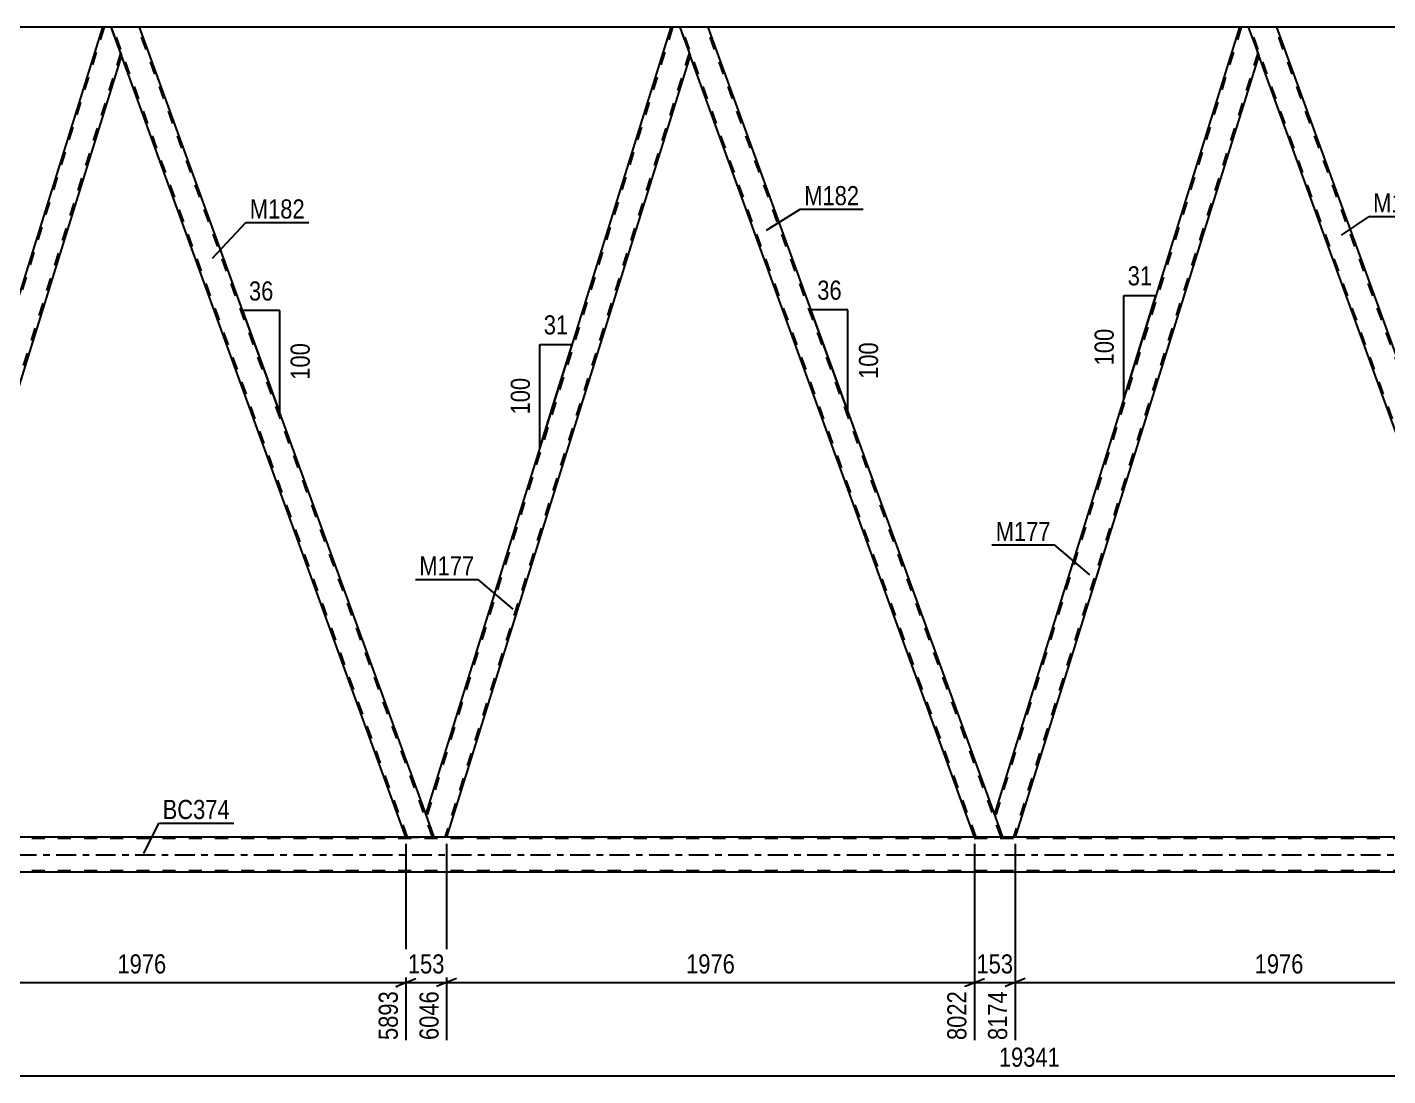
# Model space of a CAD drawing. Header units: millimetres. Extents: x 0 to 841, y 0 to 594.
# Drawn here: x 270.2 to 473.9, y 299.6 to 456.5 of the extents above; entities that cross this region are included whole.
import ezdxf

# ---------------------------------------------------------------- set-up
doc = ezdxf.new("R2010")
doc.units = ezdxf.units.MM
doc.linetypes.add('DXK_LINE_DOT2', pattern=[3.9198, 1.9599, -1.9599])
doc.linetypes.add('DXK_LINE_DOT3', pattern=[5.9187, 2.979, -0.9799, 0.9799, -0.9799])
doc.styles.add('Arial Narrow', font='ARIALN.TTF', dxfattribs={"height": 0.2})

# ---------------------------------------------------------------- blocks, each defined once
blk = doc.blocks.new('Part-814735532-3617 - 3299')
at = {"color": 7, "linetype": 'DXK_LINE_DOT2'}
for p, q in [((281.73, 456.54), (244.91, 338.42)), ((284.21, 452.67), (247.63, 335.32)), ((245.19, 340.14), (244.78, 338.79)), ((246.04, 335.32), (244.78, 338.79)), ((249.38, 340.14), (247.88, 335.32)), ((247.88, 335.32), (246.04, 335.32))]:
    blk.add_line(p, q, dxfattribs=at)
at = {"color": 2, "linetype": 'Continuous'}
for p, q in [((281.48, 456.54), (245.19, 340.14)), ((282.8, 456.54), (281.48, 456.54)), ((284.34, 452.29), (282.8, 456.54)), ((284.34, 452.29), (249.38, 340.14))]:
    blk.add_line(p, q, dxfattribs=at)
blk = doc.blocks.new('Part-814735532-3633 - 3299')
at = {"color": 2, "linetype": 'Continuous'}
for p, q in [((281.48, 456.54), (201.92, 456.54)), ((366.61, 456.54), (287.05, 456.54)), ((451.75, 456.54), (372.19, 456.54)), ((536.88, 456.54), (457.32, 456.54))]:
    blk.add_line(p, q, dxfattribs=at)
at = {"color": 7, "linetype": 'DXK_LINE_DOT2'}
for p, q in [((712.72, 456.54), (281.48, 456.54)), ((287.05, 456.54), (281.48, 456.54)), ((372.19, 456.54), (366.61, 456.54)), ((457.32, 456.54), (451.75, 456.54))]:
    blk.add_line(p, q, dxfattribs=at)
blk = doc.blocks.new('Part-814735532-3508 - 3299')
at = {"color": 2, "linetype": 'Continuous'}
for p, q in [((372.19, 456.54), (367.93, 456.54)), ((415.04, 338.79), (372.19, 456.54)), ((412.05, 335.32), (369.48, 452.29))]:
    blk.add_line(p, q, dxfattribs=at)
at = {"color": 7, "linetype": 'DXK_LINE_DOT2'}
for p, q in [((367.93, 456.54), (369.48, 452.29)), ((412.31, 335.32), (368.19, 456.54)), ((416.05, 335.32), (371.93, 456.54)), ((416.31, 335.32), (415.04, 338.79)), ((412.05, 335.32), (416.31, 335.32))]:
    blk.add_line(p, q, dxfattribs=at)
blk = doc.blocks.new('Part-814735532-3513 - 3299')
at = {"color": 2, "linetype": 'Continuous'}
for p, q in [((366.61, 456.54), (329.91, 338.79)), ((367.93, 456.54), (366.61, 456.54)), ((367.93, 456.54), (369.48, 452.29)), ((369.48, 452.29), (333.02, 335.32)), ((331.17, 335.32), (329.91, 338.79))]:
    blk.add_line(p, q, dxfattribs=at)
at = {"color": 7, "linetype": 'DXK_LINE_DOT2'}
for p, q in [((366.86, 456.54), (330.05, 338.42)), ((369.34, 452.67), (332.77, 335.32)), ((333.02, 335.32), (331.17, 335.32))]:
    blk.add_line(p, q, dxfattribs=at)
blk = doc.blocks.new('Part-814735532-3559 - 3299')
at = {"color": 2, "linetype": 'Continuous'}
for p, q in [((287.05, 456.54), (282.8, 456.54)), ((329.91, 338.79), (287.05, 456.54)), ((326.92, 335.32), (284.34, 452.29))]:
    blk.add_line(p, q, dxfattribs=at)
at = {"color": 7, "linetype": 'DXK_LINE_DOT2'}
for p, q in [((282.8, 456.54), (284.34, 452.29)), ((327.17, 335.32), (283.05, 456.54)), ((330.92, 335.32), (286.8, 456.54)), ((331.17, 335.32), (329.91, 338.79)), ((326.92, 335.32), (331.17, 335.32))]:
    blk.add_line(p, q, dxfattribs=at)
blk = doc.blocks.new('Part-814735532-3574 - 3299')
at = {"color": 2, "linetype": 'Continuous'}
for p, q in [((457.32, 456.54), (453.06, 456.54)), ((499.69, 340.14), (457.32, 456.54)), ((495.43, 340.14), (454.61, 452.29))]:
    blk.add_line(p, q, dxfattribs=at)
at = {"color": 7, "linetype": 'DXK_LINE_DOT2'}
for p, q in [((453.06, 456.54), (454.61, 452.29)), ((497.44, 335.32), (453.32, 456.54)), ((501.19, 335.32), (457.07, 456.54)), ((497.18, 335.32), (495.43, 340.14)), ((501.44, 335.32), (499.69, 340.14)), ((501.44, 335.32), (497.18, 335.32))]:
    blk.add_line(p, q, dxfattribs=at)
blk = doc.blocks.new('Part-814735532-3579 - 3299')
at = {"color": 2, "linetype": 'Continuous'}
for p, q in [((451.75, 456.54), (415.04, 338.79)), ((453.06, 456.54), (451.75, 456.54)), ((453.06, 456.54), (454.61, 452.29)), ((454.61, 452.29), (418.15, 335.32)), ((416.31, 335.32), (415.04, 338.79))]:
    blk.add_line(p, q, dxfattribs=at)
at = {"color": 7, "linetype": 'DXK_LINE_DOT2'}
for p, q in [((452, 456.54), (415.18, 338.42)), ((454.48, 452.67), (417.9, 335.32)), ((418.15, 335.32), (416.31, 335.32))]:
    blk.add_line(p, q, dxfattribs=at)
blk = doc.blocks.new('Part-814735532-3594 - 3299')
at = {"color": 7, "linetype": 'DXK_LINE_DOT2'}
for p, q in [((778.51, 335.08), (102.93, 335.08)), ((778.51, 330.28), (102.93, 330.28))]:
    blk.add_line(p, q, dxfattribs=at)
at = {"color": 2, "linetype": 'Continuous'}
for p, q in [((492.72, 335.32), (252.52, 335.32)), ((492.72, 330.04), (252.52, 330.04))]:
    blk.add_line(p, q, dxfattribs=at)
at = {"color": 7, "linetype": 'DXK_LINE_DOT3'}
blk.add_line((102.93, 332.68), (778.51, 332.68), dxfattribs=at)
blk = doc.blocks.new('StraightDimension-814735532-4970 - 3299')
at = {"color": 7, "linetype": 'Continuous'}
for p, q in [((247.88, 334.32), (247.88, 304.94)), ((326.92, 334.32), (326.92, 304.94)), ((249.38, 314.15), (246.38, 312.95)), ((325.42, 312.95), (328.42, 314.15)), ((247.88, 313.55), (326.92, 313.55))]:
    blk.add_line(p, q, dxfattribs=at)
at = {"color": 0}
blk.add_wipeout([(291.66, 314.3), (291.66, 318.5), (283.14, 318.5), (283.14, 314.3)], dxfattribs=at)
at = {"color": 0, "linetype": 'Continuous'}
blk.add_wipeout([(326.32, 312.85), (322.12, 312.85), (322.12, 304.34), (326.32, 304.34)], dxfattribs=at)
at = {"color": 3, "style": 'Arial Narrow'}
blk.add_text('1976', height=2.863, dxfattribs=at).set_placement((283.74, 314.9))
at = {"color": 3, "linetype": 'Continuous', "style": 'Arial Narrow'}
blk.add_text('5893', height=2.863, rotation=90.0002, dxfattribs=at).set_placement((325.72, 304.94))
blk = doc.blocks.new('StraightDimension-814735532-4898 - 3299')
at = {"color": 7, "linetype": 'Continuous'}
for p, q in [((412.05, 334.32), (412.05, 304.94)), ((418.15, 334.32), (418.15, 304.94)), ((410.55, 312.95), (413.55, 314.15)), ((419.65, 314.15), (416.65, 312.95)), ((412.05, 313.55), (418.15, 313.55))]:
    blk.add_line(p, q, dxfattribs=at)
at = {"color": 0}
blk.add_wipeout([(418.44, 314.3), (418.44, 318.5), (411.76, 318.5), (411.76, 314.3)], dxfattribs=at)
at = {"color": 0, "linetype": 'Continuous'}
blk.add_wipeout([(417.55, 312.85), (413.35, 312.85), (413.35, 304.34), (417.55, 304.34)], dxfattribs=at)
at = {"color": 3, "style": 'Arial Narrow'}
blk.add_text('153', height=2.863, dxfattribs=at).set_placement((412.36, 314.9))
at = {"color": 3, "linetype": 'Continuous', "style": 'Arial Narrow'}
blk.add_text('8174', height=2.863, rotation=90.0002, dxfattribs=at).set_placement((416.95, 304.94))
blk = doc.blocks.new('StraightDimension-814735532-4922 - 3299')
at = {"color": 7, "linetype": 'Continuous'}
for p, q in [((333.02, 334.32), (333.02, 304.94)), ((412.05, 334.32), (412.05, 304.94)), ((334.52, 314.15), (331.52, 312.95)), ((410.55, 312.95), (413.55, 314.15)), ((333.02, 313.55), (412.05, 313.55))]:
    blk.add_line(p, q, dxfattribs=at)
at = {"color": 0}
blk.add_wipeout([(376.79, 314.3), (376.79, 318.5), (368.28, 318.5), (368.28, 314.3)], dxfattribs=at)
at = {"color": 0, "linetype": 'Continuous'}
blk.add_wipeout([(411.45, 312.85), (407.25, 312.85), (407.25, 304.34), (411.45, 304.34)], dxfattribs=at)
at = {"color": 3, "style": 'Arial Narrow'}
blk.add_text('1976', height=2.863, dxfattribs=at).set_placement((368.88, 314.9))
at = {"color": 3, "linetype": 'Continuous', "style": 'Arial Narrow'}
blk.add_text('8022', height=2.863, rotation=90.0002, dxfattribs=at).set_placement((410.85, 304.94))
blk = doc.blocks.new('AngleDimension-814735532-3841 - 3299')
at = {"color": 7, "linetype": 'Continuous'}
for p, q in [((390.87, 405.2), (387.58, 414.25)), ((393.12, 414.25), (387.58, 414.25)), ((393.12, 399.03), (387.58, 414.25)), ((393.12, 399.03), (393.12, 414.25))]:
    blk.add_line(p, q, dxfattribs=at)
at = {"color": 0}
for points in [[(392.78, 415.15), (392.78, 419.35), (387.92, 419.35), (387.92, 415.15)], [(398.22, 409.98), (394.02, 409.98), (394.02, 403.3), (398.22, 403.3)]]:
    blk.add_wipeout(points, dxfattribs=at)
at = {"color": 3, "style": 'Arial Narrow'}
blk.add_text('36', height=2.863, dxfattribs=at).set_placement((388.52, 415.75))
blk.add_text('100', height=2.863, rotation=90.0002, dxfattribs=at).set_placement((397.62, 403.9))
blk = doc.blocks.new('AngleDimension-814735532-3855 - 3299')
at = {"color": 7, "linetype": 'Continuous'}
for p, q in [((346.99, 409.06), (351.81, 409.06)), ((346.99, 393.59), (351.81, 409.06)), ((346.99, 393.59), (346.99, 409.06)), ((348.75, 399.24), (351.81, 409.06))]:
    blk.add_line(p, q, dxfattribs=at)
at = {"color": 0}
for points in [[(351.83, 409.96), (351.83, 414.16), (346.97, 414.16), (346.97, 409.96)], [(346.09, 404.67), (341.89, 404.67), (341.89, 397.98), (346.09, 397.98)]]:
    blk.add_wipeout(points, dxfattribs=at)
at = {"color": 3, "style": 'Arial Narrow'}
blk.add_text('31', height=2.863, dxfattribs=at).set_placement((347.57, 410.56))
blk.add_text('100', height=2.863, rotation=90.0002, dxfattribs=at).set_placement((345.49, 398.58))
blk = doc.blocks.new('AngleDimension-814735532-3869 - 3299')
at = {"color": 7, "linetype": 'Continuous'}
for p, q in [((305.36, 406.25), (302.49, 414.13)), ((308.03, 414.13), (302.49, 414.13)), ((308.03, 398.91), (302.49, 414.13)), ((308.03, 398.91), (308.03, 414.13))]:
    blk.add_line(p, q, dxfattribs=at)
at = {"color": 0}
for points in [[(307.69, 415.03), (307.69, 419.23), (302.83, 419.23), (302.83, 415.03)], [(313.13, 409.86), (308.93, 409.86), (308.93, 403.18), (313.13, 403.18)]]:
    blk.add_wipeout(points, dxfattribs=at)
at = {"color": 3, "style": 'Arial Narrow'}
blk.add_text('36', height=2.863, dxfattribs=at).set_placement((303.43, 415.63))
blk.add_text('100', height=2.863, rotation=90.0002, dxfattribs=at).set_placement((312.53, 403.78))
blk = doc.blocks.new('StraightDimension-814735532-4637 - 3299')
at = {"color": 7, "linetype": 'Continuous'}
blk.add_line((51.2, 299.59), (789.37, 299.59), dxfattribs=at)
at = {"color": 0}
blk.add_wipeout([(425.45, 300.34), (425.45, 304.54), (415.11, 304.54), (415.11, 300.34)], dxfattribs=at)
at = {"color": 3, "style": 'Arial Narrow'}
blk.add_text('19341', height=2.863, dxfattribs=at).set_placement((415.71, 300.94))
blk = doc.blocks.new('StraightDimension-814735532-4874 - 3299')
at = {"color": 7, "linetype": 'Continuous'}
for p, q in [((418.15, 334.32), (418.15, 304.94)), ((497.18, 334.32), (497.18, 303.11)), ((419.65, 314.15), (416.65, 312.95)), ((495.68, 312.95), (498.68, 314.15)), ((418.15, 313.55), (497.18, 313.55))]:
    blk.add_line(p, q, dxfattribs=at)
at = {"color": 0}
blk.add_wipeout([(461.92, 314.3), (461.92, 318.5), (453.41, 318.5), (453.41, 314.3)], dxfattribs=at)
at = {"color": 0, "linetype": 'Continuous'}
blk.add_wipeout([(496.58, 312.85), (492.38, 312.85), (492.38, 302.51), (496.58, 302.51)], dxfattribs=at)
at = {"color": 3, "style": 'Arial Narrow'}
blk.add_text('1976', height=2.863, dxfattribs=at).set_placement((454.01, 314.9))
at = {"color": 3, "linetype": 'Continuous', "style": 'Arial Narrow'}
blk.add_text('10150', height=2.863, rotation=90.0002, dxfattribs=at).set_placement((495.98, 303.11))
blk = doc.blocks.new('StraightDimension-814735532-4946 - 3299')
at = {"color": 7, "linetype": 'Continuous'}
for p, q in [((326.92, 334.32), (326.92, 304.94)), ((333.02, 334.32), (333.02, 304.94)), ((325.42, 312.95), (328.42, 314.15)), ((334.52, 314.15), (331.52, 312.95)), ((326.92, 313.55), (333.02, 313.55))]:
    blk.add_line(p, q, dxfattribs=at)
at = {"color": 0}
blk.add_wipeout([(333.31, 314.3), (333.31, 318.5), (326.62, 318.5), (326.62, 314.3)], dxfattribs=at)
at = {"color": 0, "linetype": 'Continuous'}
blk.add_wipeout([(332.42, 312.85), (328.22, 312.85), (328.22, 304.34), (332.42, 304.34)], dxfattribs=at)
at = {"color": 3, "style": 'Arial Narrow'}
blk.add_text('153', height=2.863, dxfattribs=at).set_placement((327.22, 314.9))
at = {"color": 3, "linetype": 'Continuous', "style": 'Arial Narrow'}
blk.add_text('6046', height=2.863, rotation=90.0002, dxfattribs=at).set_placement((331.82, 304.94))
blk = doc.blocks.new('AngleDimension-814735532-12355 - 3299')
at = {"color": 7, "linetype": 'Continuous'}
for p, q in [((434.41, 416.4), (439.23, 416.4)), ((434.41, 400.94), (439.23, 416.4)), ((434.41, 400.94), (434.41, 416.4)), ((434.57, 401.43), (434.41, 400.94))]:
    blk.add_line(p, q, dxfattribs=at)
at = {"color": 0}
for points in [[(439.25, 417.3), (439.25, 421.5), (434.4, 421.5), (434.4, 417.3)], [(433.51, 412.01), (429.31, 412.01), (429.31, 405.33), (433.51, 405.33)]]:
    blk.add_wipeout(points, dxfattribs=at)
at = {"color": 3, "style": 'Arial Narrow'}
blk.add_text('31', height=2.863, dxfattribs=at).set_placement((435, 417.9))
blk.add_text('100', height=2.863, rotation=90.0002, dxfattribs=at).set_placement((432.91, 405.93))
blk = doc.blocks.new('Mark-814735532-3504 - 3299')
at = {"color": 0}
blk.add_wipeout([(394.79, 429.9), (394.79, 432.9), (386.57, 432.9), (386.57, 429.9)], dxfattribs=at)
blk.add_wipeout([(394.79, 429.9), (394.79, 432.9), (386.57, 432.9), (386.57, 429.9)], dxfattribs=at)
at = {"color": 30, "linetype": 'Continuous'}
for p, q in [((380.93, 426.14), (385.97, 429.3)), ((385.97, 429.3), (395.39, 429.3))]:
    blk.add_line(p, q, dxfattribs=at)
at = {"color": 3, "style": 'Arial Narrow'}
blk.add_text('M182', height=2.863, dxfattribs=at).set_placement((386.57, 429.9))
blk = doc.blocks.new('Mark-814735532-3509 - 3299')
at = {"color": 0}
blk.add_wipeout([(337.16, 374.49), (337.16, 377.49), (328.94, 377.49), (328.94, 374.49)], dxfattribs=at)
blk.add_wipeout([(337.16, 374.49), (337.16, 377.49), (328.94, 377.49), (328.94, 374.49)], dxfattribs=at)
at = {"color": 30, "linetype": 'Continuous'}
for p in [(328.34, 373.89), (343.01, 369.44)]:
    blk.add_line(p, (337.76, 373.89), dxfattribs=at)
at = {"color": 3, "style": 'Arial Narrow'}
blk.add_text('M177', height=2.863, dxfattribs=at).set_placement((328.94, 374.49))
blk = doc.blocks.new('Mark-814735532-3555 - 3299')
at = {"color": 0}
blk.add_wipeout([(311.78, 427.91), (311.78, 430.91), (303.56, 430.91), (303.56, 427.91)], dxfattribs=at)
blk.add_wipeout([(311.78, 427.91), (311.78, 430.91), (303.56, 430.91), (303.56, 427.91)], dxfattribs=at)
at = {"color": 30, "linetype": 'Continuous'}
for p, q in [((297.97, 421.98), (302.96, 427.31)), ((302.96, 427.31), (312.38, 427.31))]:
    blk.add_line(p, q, dxfattribs=at)
at = {"color": 3, "style": 'Arial Narrow'}
blk.add_text('M182', height=2.863, dxfattribs=at).set_placement((303.56, 427.91))
blk = doc.blocks.new('Mark-814735532-3570 - 3299')
at = {"color": 0}
blk.add_wipeout([(479.97, 428.82), (479.97, 431.82), (471.75, 431.82), (471.75, 428.82)], dxfattribs=at)
blk.add_wipeout([(479.97, 428.82), (479.97, 431.82), (471.75, 431.82), (471.75, 428.82)], dxfattribs=at)
at = {"color": 30, "linetype": 'Continuous'}
for p, q in [((467.03, 425.4), (471.15, 428.22)), ((471.15, 428.22), (480.57, 428.22))]:
    blk.add_line(p, q, dxfattribs=at)
at = {"color": 3, "style": 'Arial Narrow'}
blk.add_text('M182', height=2.863, dxfattribs=at).set_placement((471.75, 428.82))
blk = doc.blocks.new('Mark-814735532-3575 - 3299')
at = {"color": 0}
blk.add_wipeout([(423.46, 379.64), (423.46, 382.64), (415.24, 382.64), (415.24, 379.64)], dxfattribs=at)
blk.add_wipeout([(423.46, 379.64), (423.46, 382.64), (415.24, 382.64), (415.24, 379.64)], dxfattribs=at)
at = {"color": 30, "linetype": 'Continuous'}
for p in [(414.64, 379.04), (429.32, 374.59)]:
    blk.add_line(p, (424.06, 379.04), dxfattribs=at)
at = {"color": 3, "style": 'Arial Narrow'}
blk.add_text('M177', height=2.863, dxfattribs=at).set_placement((415.24, 379.64))
blk = doc.blocks.new('Mark-814735532-3590 - 3299')
at = {"color": 0}
blk.add_wipeout([(300.55, 338.02), (300.55, 341.02), (290.51, 341.02), (290.51, 338.02)], dxfattribs=at)
blk.add_wipeout([(300.55, 338.02), (300.55, 341.02), (290.51, 341.02), (290.51, 338.02)], dxfattribs=at)
at = {"color": 30, "linetype": 'Continuous'}
for p, q in [((287.67, 332.84), (289.91, 337.42)), ((289.91, 337.42), (301.15, 337.42))]:
    blk.add_line(p, q, dxfattribs=at)
at = {"color": 3, "style": 'Arial Narrow'}
blk.add_text('BC374', height=2.863, dxfattribs=at).set_placement((290.51, 338.02))

msp = doc.modelspace()

# ---------------------------------------------------------------- block references
for name in ['Part-814735532-3633 - 3299', 'Part-814735532-3617 - 3299', 'Part-814735532-3559 - 3299', 'Part-814735532-3513 - 3299', 'Part-814735532-3508 - 3299', 'Part-814735532-3579 - 3299', 'Part-814735532-3574 - 3299', 'Part-814735532-3594 - 3299']:
    msp.add_blockref(name, (0, 0))

# ---------------------------------------------------------------- next in the draw order: block references
for name in ['AngleDimension-814735532-3869 - 3299', 'AngleDimension-814735532-3841 - 3299', 'AngleDimension-814735532-3855 - 3299', 'StraightDimension-814735532-4970 - 3299', 'StraightDimension-814735532-4898 - 3299']:
    msp.add_blockref(name, (0, 0))

# ---------------------------------------------------------------- next in the draw order: block references
msp.add_blockref('StraightDimension-814735532-4922 - 3299', (0, 0))

# ---------------------------------------------------------------- next in the draw order: block references
msp.add_blockref('StraightDimension-814735532-4637 - 3299', (0, 0))

# ---------------------------------------------------------------- next in the draw order: block references
for name in ['Mark-814735532-3504 - 3299', 'Mark-814735532-3555 - 3299', 'Mark-814735532-3570 - 3299', 'AngleDimension-814735532-12355 - 3299', 'Mark-814735532-3575 - 3299', 'Mark-814735532-3509 - 3299', 'Mark-814735532-3590 - 3299', 'StraightDimension-814735532-4946 - 3299', 'StraightDimension-814735532-4874 - 3299']:
    msp.add_blockref(name, (0, 0))

doc.saveas('drawing.dxf')
